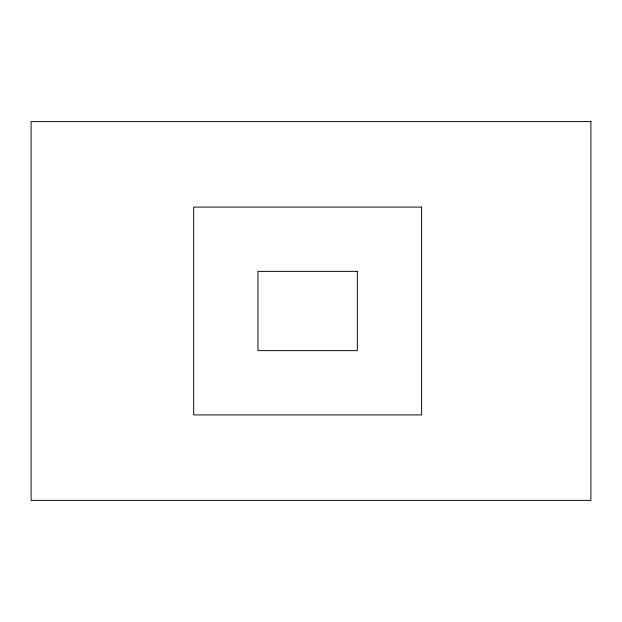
<?xml version="1.0" encoding="UTF-8"?>
<svg xmlns="http://www.w3.org/2000/svg" width="622" height="622" viewBox="0 0 622 622"><rect width="100%" height="100%" fill="white"/><g stroke="black" fill="none" stroke-linecap="round" stroke-linejoin="round"><path stroke-width="0.93" d="M590.9 121.609L31.1 121.609L31.1 500.391L590.9 500.391L590.9 121.609M421.623 207.087L193.675 207.087L193.675 414.913L421.623 414.913L421.623 207.087M357.339 271.371L257.959 271.371L257.959 350.629L357.339 350.629L357.339 271.371"/></g></svg>
